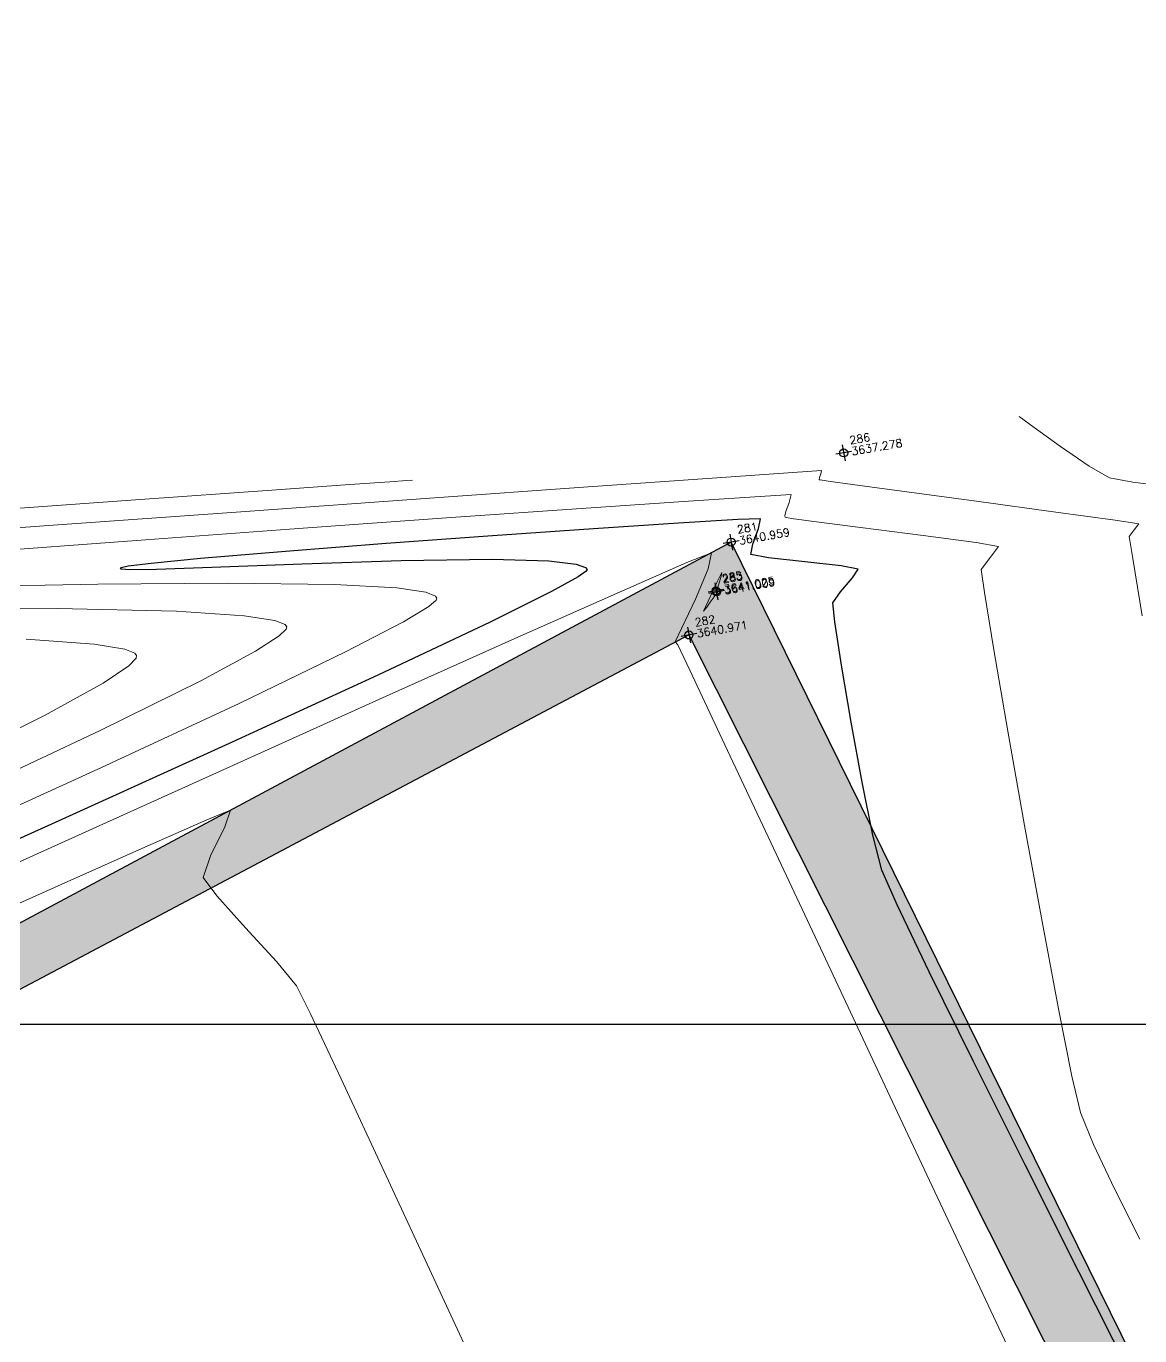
# Model space of a CAD drawing. Header units: millimetres. Extents: x 736950 to 740938, y 8500595 to 8502163.
# Drawn here: x 737806.74 to 737820.66, y 8501296.11 to 8501312.47 of the extents above; entities that cross this region are included whole.
import ezdxf

# ---------------------------------------------------------------- set-up
doc = ezdxf.new("R2010")
doc.units = ezdxf.units.MM
for name, color, linetype, lineweight in [('CONT-MJR', 80, 'Continuous', 30), ('CONT-MNR', 96, 'Continuous', 15), ('MURO PIEDRA', 252, 'Continuous', 30), ('pista', 251, 'Continuous', 5)]:
    doc.layers.add(name, color=color, linetype=linetype, lineweight=lineweight)
doc.layers.add('Cuadricula Coordenadas', color=5, linetype='Continuous')
doc.styles.add('5mm', font='arial.ttf', dxfattribs={"height": 3})

msp = doc.modelspace()

# ---------------------------------------------------------------- hatches: boundary and pattern name
at = {"layer": 'pista'}
h = msp.add_hatch(dxfattribs=at)
h.set_pattern_fill('HONEY', color=256, scale=3, angle=9.94991650582834, style=0)
h.set_pattern_definition([(9.94991650582834, (1479841.21072825, -18.49207214638591), (0.4979252195647159, 0.4170677100899267), [0.375, -0.75]), (129.9499165058283, (1479841.21072825, -18.49207214638591), (-0.6101538418184378, 0.222682034283025), [0.3749999999999999, -0.7499999999999998]), (69.94991650582834, (1479841.21072825, -18.49207214638591), (-0.112228622253722, 0.6397497443729518), [-0.75, 0.375])])
h.paths.add_polyline_path([(737744.7999806425, 8501250.923935566), (737743.4751223363, 8501250.754223157), (737756.465848178, 8501242.026572531), (737763.5739612179, 8501242.006896213), (737770.002546867, 8501243.455222024), (737769.8468594846, 8501244.342704736), (737763.4750639071, 8501242.907173423), (737756.7405500773, 8501242.925815564)])
h.paths.add_polyline_path([(737794.2809870465, 8501256.017245878), (737809.7820272583, 8501263.709828075), (737823.391616501, 8501273.483615467), (737837.0791595323, 8501280.557800073), (737851.5530432165, 8501285.77819753), (737870.8510758049, 8501293.050216693, -0.9976846880626209), (737871.0089264096, 8501292.63424804), (737865.2748787645, 8501289.581801567, 0.7845063948290762), (737866.1540430214, 8501286.121818589), (737883.2588851704, 8501291.348365877), (737897.4188924351, 8501296.516943583), (737903.2981396064, 8501301.44146652, -0.5512150924587264), (737904.1219025984, 8501301.177325813), (737906.855912117, 8501297.98174819, 0.5618964424650519), (737910.2738656431, 8501298.536066804), (737914.22079628, 8501308.558674501), (737925.6412323939, 8501300.72656757, 0.340189525830376), (737928.7023693406, 8501300.894137181), (737936.9171069289, 8501306.117412793, -0.358727273887905), (737938.1716059428, 8501305.962964654), (737943.1732157968, 8501301.051021611, 0.3417074120720416), (737946.0555081918, 8501300.709858142), (737955.8779356404, 8501307.072689936), (737971.8320576148, 8501314.464803053), (737988.5677626224, 8501323.411181662), (738023.1375471824, 8501336.282937778), (738044.4246208373, 8501357.728329657), (738061.4456776979, 8501362.208386911), (738078.9085143938, 8501363.070318012), (738112.0997810266, 8501372.051506756), (738118.6561313582, 8501373.365123207), (738128.3493353954, 8501376.976906104), (738155.2251721952, 8501366.826195797), (738176.6167526407, 8501363.543890122), (738193.8053773039, 8501353.328603027), (738204.7313956148, 8501340.877429372), (738207.705198212, 8501335.751671141), (738214.35685511, 8501331.742925933), (738229.9282901662, 8501313.374534177), (738233.5603594936, 8501308.186787868), (738234.53883727, 8501308.358438132), (738230.6417003467, 8501313.924784988), (738214.9478837823, 8501332.43754055), (738208.3676942562, 8501336.403214611), (738205.4657963786, 8501341.405035153), (738194.387784551, 8501354.029418997), (738176.9261677533, 8501364.406946706), (738155.4549153853, 8501367.70147717), (738128.3514754312, 8501377.93815071), (738118.4090486554, 8501374.233504975), (738111.8936108743, 8501372.928085677), (738078.7671659255, 8501363.964436961), (738061.3074614278, 8501363.102660457), (738043.958527311, 8501358.536303693), (738022.6381405202, 8501337.057350922), (737988.196920163, 8501324.233464561), (737971.4304040315, 8501315.270615296), (737955.4419368334, 8501307.862588815), (737945.5806043665, 8501301.47455489, -0.3391433520832071), (737943.8038299843, 8501301.693147572), (737938.8116631231, 8501306.59581691, 0.3560082385246841), (737936.4342009705, 8501306.876887502), (737928.158540546, 8501301.61487459, -0.3502196171718997), (737926.1502499409, 8501301.468794718), (737914.5128481541, 8501309.44969617, 0.4302069892023044), (737913.4330382891, 8501309.014522241), (737909.4507249827, 8501298.90206584, -0.5704007069138802), (737907.5397775185, 8501298.566836312), (737904.9064502402, 8501301.644734057, 0.4931454261128044), (737902.7202336333, 8501302.131411942), (737896.9620044216, 8501297.308254998), (737882.9728831241, 8501292.20205278), (737866.0373022418, 8501287.027224885, -0.7384715771871906), (737865.6977918843, 8501288.787355538), (737871.5108758068, 8501291.881875956, 0.9119586051647783), (737870.5337161538, 8501293.892406015), (737851.2416702455, 8501286.62264278), (737836.7183275839, 8501281.384406622), (737822.9200107896, 8501274.252970394), (737809.3164408724, 8501264.483505804), (737793.8201376351, 8501256.79327439), (737778.9884914039, 8501246.402265295), (737769.846859484, 8501244.34270474), (737770.0025468671, 8501243.455222024), (737779.3594973255, 8501245.563292695)])
h.paths.add_polyline_path([(738260.5182952256, 8501271.251537092), (738234.538837269, 8501308.358438132), (738233.56035949, 8501308.186787868), (738259.6897886079, 8501270.86568047), (738269.3749442189, 8501234.589470252), (738274.5057655985, 8501215.583008338), (738279.7983711922, 8501189.602392923), (738280.7089290785, 8501189.641305126), (738275.382018582, 8501215.790318219), (738270.2441657205, 8501234.822827347)])
h = msp.add_hatch(dxfattribs=at)
h.set_pattern_fill('AR-CONC', color=256, scale=0.1, angle=9.94991650582834, style=0)
h.set_pattern_definition([(59.94991650582833, (1479841.21072825, -18.49207214638591), (0.7173147616177996, 0.06212513786334364), [0.07500000000000001, -0.8250000000000001]), (4.949916505828331, (1479841.21072825, -18.49207214638591), (-0.2666336227691331, 0.7169040729334506), [0.06, -0.66]), (110.4013165058283, (1479841.270504478, -18.48689504899085), (0.4506817424667108, 0.7790288530571421), [0.06374018999999999, -0.7011421119999998]), (56.13411650582835, (1479841.176170796, -18.29508031532168), (1.07978843215245, 0.02137619624183779), [0.1124999999999999, -1.237499999999998]), (106.5855165058283, (1479841.266153166, -18.29329902119935), (0.752289432321798, 1.120964142855684), [0.09561028799999993, -1.051712999999999]), (1.134116505828333, (1479841.176170796, -18.29508031532168), (0.7522885572049924, 1.12096473051034), [0.09000000000000001, -0.9900000000000001]), (30.94991650582834, (1479841.283306076, -18.32704954408109), (0.6574964912282043, -0.293425227292985), [0.07500000000000001, -0.8250000000000001]), (335.9499165058284, (1479841.283306076, -18.32704954408109), (0.1143589702920628, 0.7562849757157031), [0.06, -0.66]), (81.40131650582836, (1479841.338097435, -18.35150168277323), (0.7718558160208798, 0.4628591428967336), [0.06374019000000002, -0.701142112]), (47.44991650582834, (1479841.21072825, -18.49207214638591), (-0.04554285905854174, 0.3299879209740469), [0, -0.652, 0, -0.67, 0, -0.6625000000000001]), (17.44991650582834, (1479841.21072825, -18.49207214638591), (0.1909634295804004, 0.4339344980096552), [0, -0.3819999999999997, 0, -0.6369999999999993, 0, -0.2524999999999997]), (337.4499165058283, (1479840.991082356, -18.53060370869935), (0.5296904964497462, 0.07002209344786473), [0, -0.25, 0, -0.7799999999999999, 0, -1.035]), (327.4499165058284, (1479840.892586439, -18.5478824339807), (0.557117696670718, 0.1993664657265957), [0, -0.325, 0, -0.518, 0, -0.735])])
h.paths.add_polyline_path([(737782.5678553759, 8501269.745840656), (737780.8543125066, 8501271.613858812), (737780.5330372917, 8501271.09555076), (737782.606291577, 8501268.803305427), (737783.1693790738, 8501269.054376086), (737797.8548099722, 8501277.26939229), (737797.5964829637, 8501277.931718605)])
h.paths.add_polyline_path([(737815.5553798168, 8501306.025338823), (737790.9109348458, 8501292.828602556), (737791.1826530054, 8501292.234478343), (737815.0279814235, 8501304.864754947), (737821.8454613093, 8501291.310866907), (737797.5964829631, 8501277.931718607), (737797.8548099734, 8501277.269392287), (737823.0063921954, 8501290.897239685)])

# ---------------------------------------------------------------- linework, layer by layer
at = {"linetype": 'Continuous', "extrusion": (0.9849591664230046, 0.172787269436437, 0)}
for points, elevation in [([(8245955.117062787, 0), (8245954.917062789, 0)], 2195637.227162654), ([(8245954.261062786, 0), (8245954.061062787, 0)], 2195635.649162654), ([(8245953.694062787, 0), (8245953.494062788, 0)], 2195635.358162654), ([(8245953.679062787, 0), (8245953.479062785, 0)], 2195635.362162654), ([(8245953.209062788, 0), (8245953.009062788, 0)], 2195634.929162654)]:
    msp.add_lwpolyline(points, dxfattribs=dict(at, elevation=elevation))
at = {"linetype": 'Continuous', "extrusion": (-0.172787269436437, 0.9849591664230046, 0)}
for points, elevation in [([(-2195637.327162655, 0), (-2195637.127162655, 0)], 8245955.017062787), ([(-2195635.749162656, 0), (-2195635.549162655, 0)], 8245954.161062787), ([(-2195635.458162655, 0), (-2195635.258162654, 0)], 8245953.594062788), ([(-2195635.462162654, 0), (-2195635.262162655, 0)], 8245953.579062788), ([(-2195635.029162654, 0), (-2195634.829162654, 0)], 8245953.109062788)]:
    msp.add_lwpolyline(points, dxfattribs=dict(at, elevation=elevation))
at = {"linetype": 'Continuous'}
for centre in [(737816.9617394782, 8501307.141122181), (737815.5553798163, 8501306.025338823), (737815.3667270807, 8501305.41658588), (737815.3732587262, 8501305.402502643), (737815.0279814239, 8501304.864754947)]:
    msp.add_circle(centre, 0.05, dxfattribs=at)
at = {"layer": 'CONT-MJR', "extrusion": (0.06581358515807126, -0.9978319357530312, 0), "elevation": -8434316.641974952}
msp.add_lwpolyline([(1295716.7128982, 3640), (1295715.644090533, 3640)], dxfattribs=at)
at = {"layer": 'CONT-MJR', "extrusion": (0.05899626457642414, -0.998258203455413, 0), "elevation": -8442970.3949614}
msp.add_lwpolyline([(1238075.830719682, 3640.000000000013), (1238075.08939672, 3640.000000000013)], dxfattribs=at)
at = {"layer": 'CONT-MJR', "elevation": 3640}
for points in [[(737815.9217745194, 8501306.316030545), (737815.6392837375, 8501306.307576211)], [(737813.8327615858, 8501306.193498861), (737812.5708947162, 8501306.105224192)], [(737815.8271082292, 8501305.999546533), (737815.8976822686, 8501306.194971124)], [(737811.2447336509, 8501306.00769109), (737809.9853606408, 8501305.90957373)], [(737815.802842501, 8501305.87268948), (737815.8271082292, 8501305.999546533)], [(737816.0222384778, 8501305.831057722), (737815.802842501, 8501305.87268948)], [(737810.1950895583, 8501305.755520692), (737811.4294170556, 8501305.796880934)], [(737811.4294170556, 8501305.796880934), (737812.5677283906, 8501305.813006464)], [(737813.6187273471, 8501305.751599543), (737813.735439938, 8501305.708719306)], [(737813.735439938, 8501305.708719306), (737813.7551896332, 8501305.682182916)], [(737816.4772048591, 8501305.779991012), (737816.0222384778, 8501305.831057722)], [(737816.9300008602, 8501305.729141844), (737816.4772048591, 8501305.779991012)], [(737817.1428856943, 8501305.688162718), (737816.9300008602, 8501305.729141844)], [(737807.9302007745, 8501305.705571426), (737807.9187924376, 8501305.698457828)], [(737807.9187924376, 8501305.698457828), (737807.9329349142, 8501305.691387672)], [(737807.9329349142, 8501305.691387672), (737808.0394225776, 8501305.684004683)], [(737808.0394225776, 8501305.684004683), (737808.3706274581, 8501305.687202401)], [(737813.7445355541, 8501305.66326439), (737813.6444359949, 8501305.592142826)], [(737813.7551896332, 8501305.682182916), (737813.7445355541, 8501305.66326439)], [(737817.0733780218, 8501305.57807584), (737817.1428856943, 8501305.688162718)], [(737816.8266736832, 8501305.267103348), (737816.9214389499, 8501305.403599411)], [(737812.5422476054, 8501305.026055498), (737811.1395585143, 8501304.362749202)], [(737817.1925538201, 8501303.02401729), (737817.0550428926, 8501303.776788821)], [(737817.4399459865, 8501301.923714804), (737817.3275054885, 8501302.36247925)], [(737818.0314222369, 8501300.656508598), (737817.6294814352, 8501301.492635213)], [(737819.2288008307, 8501298.243539674), (737818.5848386245, 8501299.533941306)]]:
    msp.add_lwpolyline(points, dxfattribs=at)
at = {"layer": 'CONT-MJR', "extrusion": (0.98076662008619, -0.1951841103284572, 0), "elevation": -935694.6820795452}
msp.add_lwpolyline([(8481807.28273493, 3640.000000000013), (8481807.406168396, 3640.000000000013)], dxfattribs=at)
at = {"layer": 'CONT-MJR', "extrusion": (0.07334734388434384, -0.9973064559828699, 0), "elevation": -8424290.87066708}
msp.add_lwpolyline([(1359373.462624572, 3640.000000000013), (1359372.132881785, 3640.000000000013)], dxfattribs=at)
at = {"layer": 'CONT-MJR', "extrusion": (0.08450793291851286, -0.9964228064801811, 0), "elevation": -8408544.296414545}
msp.add_lwpolyline([(1453598.485788165, 3640.000000000011), (1453597.420474626, 3640.000000000011)], dxfattribs=at)
at = {"layer": 'CONT-MJR', "extrusion": (0.1975041953940056, -0.9803020416186874, 0), "elevation": -8188127.177986652}
msp.add_lwpolyline([(2402318.254831241, 3640.00000000001), (2402318.163475634, 3640.00000000001)], dxfattribs=at)
at = {"layer": 'CONT-MJR', "extrusion": (0.1236307227557324, -0.9923282946640669, 0), "elevation": -8344870.472394776}
msp.add_lwpolyline([(1783170.632672349, 3640.000000000003), (1783170.345012709, 3640.000000000003)], dxfattribs=at)
at = {"layer": 'CONT-MJR', "extrusion": (0.09711947755700741, -0.9952727299986944, 0), "elevation": -8389462.234351642}
msp.add_lwpolyline([(1559963.481612169, 3640.000000000013), (1559962.860025487, 3640.000000000013)], dxfattribs=at)
at = {"layer": 'CONT-MJR', "extrusion": (0.03391777436511875, -0.9994246267638781, 0), "elevation": -8471389.445598263}
msp.add_lwpolyline([(1025729.223545045, 3640.00000000001), (1025729.918341487, 3640.00000000001)], dxfattribs=at)
at = {"layer": 'CONT-MJR', "extrusion": (0.03957053224574522, -0.9992167797719316, 0), "elevation": -8465451.818771943}
msp.add_lwpolyline([(1073632.389798851, 3640.00000000001), (1073633.520750061, 3640.00000000001)], dxfattribs=at)
at = {"layer": 'CONT-MJR', "extrusion": (-0.02820485925156738, -0.9996021638204868, 0), "elevation": -8518733.585607767}
msp.add_lwpolyline([(497740.90528487, 3640.00000000001), (497741.6124966813, 3640.00000000001)], dxfattribs=at)
at = {"layer": 'CONT-MJR', "extrusion": (0.1196341611278889, 0.9928180434960004, 0), "elevation": 8528517.45680953}
msp.add_lwpolyline([(284532.2552321793, 3640.000000000003), (284531.908674719, 3640.000000000003)], dxfattribs=at)
at = {"layer": 'CONT-MJR', "extrusion": (0.482488767874745, -0.8759021571355505, 0), "elevation": -7090325.110401331}
msp.add_lwpolyline([(4748037.023205205, 3640.000000000013), (4748036.639205189, 3640.000000000013)], dxfattribs=at)
at = {"layer": 'CONT-MJR', "extrusion": (-0.754133542903014, 0.6567210971702888, 0), "elevation": 5026574.123052961}
msp.add_lwpolyline([(-6895659.501475154, 3640), (-6895659.732835274, 3640)], dxfattribs=at)
at = {"layer": 'CONT-MJR', "extrusion": (0.4452395404684925, -0.8954114984762066, 0), "elevation": -7283662.955121449}
msp.add_lwpolyline([(4445763.832527986, 3640), (4445762.977231905, 3640)], dxfattribs=at)
at = {"layer": 'CONT-MJR', "extrusion": (0.9942826724937484, 0.106779994281184, 0), "elevation": 1641367.814039862}
msp.add_lwpolyline([(8373916.205532398, 3640.00000000001), (8373916.444127925, 3640.00000000001)], dxfattribs=at)
at = {"layer": 'CONT-MJR', "extrusion": (0.9884808982804071, 0.1513456763001826, 0), "elevation": 2015953.623960671}
msp.add_lwpolyline([(8291711.695090904, 3640.000000000013), (8291712.24200912, 3640.000000000013)], dxfattribs=at)
at = {"layer": 'CONT-MJR', "extrusion": (0.9860837809473278, 0.166249141208677, 0), "elevation": 2140883.883329344}
msp.add_lwpolyline([(8260336.319427731, 3640.000000000013), (8260337.041947388, 3640.000000000013)], dxfattribs=at)
at = {"layer": 'CONT-MJR', "extrusion": (0.4183954853099806, -0.9082649491597844, 0), "elevation": -7412739.925021566}
msp.add_lwpolyline([(4227035.361780945, 3640.000000000006), (4227033.364888016, 3640.000000000006)], dxfattribs=at)
at = {"layer": 'CONT-MJR', "extrusion": (-0.4133759429441978, 0.9105604481828735, 0), "elevation": 7435958.124132351}
msp.add_lwpolyline([(-4186054.352255283, 3640.000000000013), (-4186052.007675459, 3640.000000000013)], dxfattribs=at)
at = {"layer": 'CONT-MJR', "extrusion": (0.9798203332629851, 0.1998802504611519, 0), "elevation": 2422170.865181969}
msp.add_lwpolyline([(8182273.801757446, 3640.000000000003), (8182274.47692004, 3640.000000000003)], dxfattribs=at)
at = {"layer": 'CONT-MJR', "extrusion": (0.4102420163315652, -0.9119766927044857, 0), "elevation": -7450310.280897547}
msp.add_lwpolyline([(4160454.46473891, 3640.000000000013), (4160451.870143557, 3640.000000000013)], dxfattribs=at)
at = {"layer": 'CONT-MJR', "extrusion": (0.9154242572978626, 0.4024902845419464, 0), "elevation": 4097107.412236937}
msp.add_lwpolyline([(7485333.177330761, 3640.000000000013), (7485333.64823765, 3640.000000000013)], dxfattribs=at)
at = {"layer": 'CONT-MJR', "extrusion": (0.8969274196209991, 0.4421777967424603, 0), "elevation": 4420855.616813602}
msp.add_lwpolyline([(7298801.6581636, 3640.000000000013), (7298802.90973343, 3640.000000000013)], dxfattribs=at)
at = {"layer": 'CONT-MJR', "extrusion": (0.8934209763770082, 0.4492203901978997, 0), "elevation": 4478139.689936581}
msp.add_lwpolyline([(7263793.235919641, 3640), (7263794.735357936, 3640)], dxfattribs=at)
at = {"layer": 'CONT-MJR', "extrusion": (0.8924120245370646, 0.4512214295239732, 0), "elevation": 4494406.69461588}
msp.add_lwpolyline([(7253738.006735264, 3640.000000000009), (7253739.430126311, 3640.000000000009)], dxfattribs=at)
at = {"layer": 'CONT-MNR', "extrusion": (0.5865356144523495, 0.8099234364919964, 0), "elevation": 7318165.472434632}
msp.add_lwpolyline([(4388742.416841828, 3637.000000000003), (4388742.648818621, 3637.000000000003)], dxfattribs=at)
at = {"layer": 'CONT-MNR'}
for points, elevation in [([(737819.6739540943, 8501307.218815904), (737819.3419116923, 8501307.458386738)], 3637), ([(737816.3253043508, 8501306.897554504), (737815.3167959983, 8501306.826731104)], 3638), ([(737816.6604365517, 8501306.831333129), (737816.6752158186, 8501306.880613439)], 3638), ([(737810.7875959778, 8501306.744226506), (737809.8136539552, 8501306.67469333)], 3637), ([(737811.2889496998, 8501306.780343836), (737810.7875959778, 8501306.744226506)], 3637), ([(737811.5032271044, 8501306.796075355), (737811.2889496998, 8501306.780343836)], 3637), ([(737816.6676282939, 8501306.802506229), (737816.6543465222, 8501306.804675298)], 3638), ([(737816.6546058712, 8501306.808931874), (737816.6604365517, 8501306.831333129)], 3638), ([(737808.1704629142, 8501306.557694318), (737806.1386822942, 8501306.412809217)], 3637), ([(737815.9785856662, 8501306.60116481), (737815.0867444664, 8501306.542234706)], 3639), ([(737816.2797802519, 8501306.518928897), (737816.3038336504, 8501306.619150175)], 3639), ([(737813.7417192019, 8501306.449889995), (737812.0569190249, 8501306.331660805)], 3639), ([(737816.2407279598, 8501306.406416157), (737816.2797802519, 8501306.518928897)], 3639), ([(737812.0569190249, 8501306.331660805), (737810.1457530876, 8501306.195077267)], 3639), ([(737816.2285945116, 8501306.338682389), (737816.2271519371, 8501306.352018733)], 3639), ([(737816.2428213832, 8501306.334363574), (737816.2285945116, 8501306.338682389)], 3639), ([(737816.3387453983, 8501306.31831552), (737816.2428213832, 8501306.334363574)], 3639), ([(737816.621071429, 8501306.279001037), (737816.3387453983, 8501306.31831552)], 3639), ([(737817.9568582624, 8501306.106478054), (737817.171267599, 8501306.207323536)], 3639), ([(737810.1457530876, 8501306.195077267), (737808.1216305409, 8501306.047669511)], 3639), ([(737818.6159997443, 8501306.018673815), (737817.9568582624, 8501306.106478054)], 3639), ([(737820.5744783491, 8501305.820004713), (737820.5314981479, 8501306.09583333)], 3638), ([(737815.0022631318, 8501305.770463154), (737814.1578849356, 8501305.400969865)], 3641), ([(737818.6790859156, 8501305.681468338), (737818.7976856641, 8501305.836596066)], 3639), ([(737815.4244861291, 8501305.582694706), (737815.4381864216, 8501305.647174023)], 3641), ([(737818.7207079976, 8501305.397330713), (737818.6790859156, 8501305.681468338)], 3639), ([(737807.6388978537, 8501305.501065245), (737809.2589094153, 8501305.514484918)], 3639), ([(737809.2589094153, 8501305.514484918), (737810.599532206, 8501305.49658673)], 3639), ([(737815.3759160378, 8501305.522478323), (737815.2660354386, 8501305.288669728)], 3641), ([(737815.3425930482, 8501305.343253288), (737815.3890432904, 8501305.405050648)], 3641), ([(737815.3813057826, 8501305.406109186), (737815.3770904902, 8501305.406696573)], 3641), ([(737815.3877971095, 8501305.40523167), (737815.3813057826, 8501305.406109186)], 3641), ([(737815.3890432904, 8501305.405050648), (737815.3877971095, 8501305.40523167)], 3641), ([(737811.8580624078, 8501305.351549411), (737811.8780361379, 8501305.324356105)], 3639), ([(737815.2660354386, 8501305.288669728), (737815.2099004502, 8501305.161108699)], 3641), ([(737815.250063275, 8501305.213960337), (737815.2914826138, 8501305.275141487)], 3641), ([(737815.2914826138, 8501305.275141487), (737815.3425930482, 8501305.343253288)], 3641), ([(737807.1352213278, 8501305.196289968), (737808.6239524669, 8501305.160753883)], 3638), ([(737809.4664320513, 8501305.104925102), (737809.8534375248, 8501305.044554122)], 3638), ([(737809.8534375248, 8501305.044554122), (737809.9800012714, 8501304.994598957)], 3638), ([(737809.9936781111, 8501304.938396044), (737809.9079753956, 8501304.853950202)], 3638), ([(737809.9800012714, 8501304.994598957), (737810.0008826426, 8501304.966529297)], 3638), ([(737810.0008826426, 8501304.966529297), (737809.9936781111, 8501304.938396044)], 3638), ([(737809.9079753956, 8501304.853950202), (737809.6109296295, 8501304.660806708)], 3638), ([(737808.103099239, 8501304.636684312), (737808.1237291475, 8501304.608702486)], 3637), ([(737808.1237291475, 8501304.608702486), (737808.116669746, 8501304.574741838)], 3637), ([(737810.7360690183, 8501304.652922692), (737809.4063866115, 8501304.009401351)], 3639), ([(737819.0156857694, 8501303.66289757), (737818.8405100653, 8501304.678969432)], 3639), ([(737807.7062927844, 8501304.261520227), (737806.9732470729, 8501303.85691506)], 3637), ([(737809.4063866115, 8501304.009401351), (737807.6849530421, 8501303.208283013)], 3639), ([(737811.1606718771, 8501304.060905106), (737809.1601677167, 8501303.159672057)], 3641), ([(737816.0505562682, 8501302.27042984), (737815.4439501775, 8501303.561569557)], 3641), ([(737809.2980950697, 8501302.674655266), (737809.0014393306, 8501302.554139938)], 3642), ([(737809.2270548015, 8501302.465796288), (737809.2980950697, 8501302.674655266)], 3642), ([(737809.04700054, 8501302.102366993), (737809.2270548015, 8501302.465796288)], 3642), ([(737816.8004951891, 8501300.674251083), (737816.0505562682, 8501302.27042984)], 3641), ([(737809.1247519314, 8501301.60304473), (737808.9574234077, 8501301.83510697)], 3642), ([(737806.9468518477, 8501301.643757813), (737805.3585329705, 8501300.93085568)], 3642), ([(737809.8713472784, 8501300.782633586), (737809.4840954121, 8501301.204897279)], 3642), ([(737819.6453912009, 8501300.193549253), (737819.4409326867, 8501301.283674406)], 3639), ([(737810.6791683703, 8501299.316963118), (737810.2959372314, 8501300.129012566)], 3642), ([(737812.5653945861, 8501295.259550074), (737811.8660606876, 8501296.76665471)], 3642)]:
    msp.add_lwpolyline(points, dxfattribs=dict(at, elevation=elevation))
at = {"layer": 'CONT-MNR', "extrusion": (0.5653698166879545, 0.8248375418094334, 0), "elevation": 7429338.322347093}
msp.add_lwpolyline([(4197800.707965705, 3637), (4197801.137746998, 3637)], dxfattribs=at)
at = {"layer": 'CONT-MNR', "extrusion": (0.06838114431881387, -0.9976592700424577, 0), "elevation": -8430954.909199733}
msp.add_lwpolyline([(1317418.751823202, 3638.000000000009), (1317418.390388751, 3638.000000000009)], dxfattribs=at)
at = {"layer": 'CONT-MNR', "extrusion": (0.9686871165217492, -0.2482846557578204, 0), "elevation": -1396030.544708224}
msp.add_lwpolyline([(8418295.008066284, 3638.000000000011), (8418295.051069193, 3638.000000000011)], dxfattribs=at)
at = {"layer": 'CONT-MNR', "extrusion": (-0.4972812462886944, -0.8675893971744715, 0), "elevation": -7742547.857642234}
msp.add_lwpolyline([(-3587415.400101954, 3637.000000000006), (-3587415.694314261, 3637.000000000006)], dxfattribs=at)
at = {"layer": 'CONT-MNR', "extrusion": (0.07544984781923174, -0.9971495978357785, 0), "elevation": -8421406.887147347}
msp.add_lwpolyline([(1377130.816925995, 3637.000000000003), (1377130.747750005, 3637.000000000003)], dxfattribs=at)
at = {"layer": 'CONT-MNR', "extrusion": (0.07117707287170853, -0.9974636957290303, 0), "elevation": -8427229.392149424}
msp.add_lwpolyline([(1341040.575869644, 3638.000000000003), (1341038.590516512, 3638.000000000003)], dxfattribs=at)
at = {"layer": 'CONT-MNR', "extrusion": (0.07066221330516907, -0.9975003015592602, 0), "elevation": -8427920.460016822}
msp.add_lwpolyline([(1336692.157362214, 3638.00000000001), (1336690.605063836, 3638.00000000001)], dxfattribs=at)
at = {"layer": 'CONT-MNR', "extrusion": (0.9981489792212722, -0.06081624190570011, 0), "elevation": 219433.4092407288}
msp.add_lwpolyline([(8530441.945266308, 3638.00000000001), (8530441.949530778, 3638.00000000001)], dxfattribs=at)
at = {"layer": 'CONT-MNR', "extrusion": (-0.140058959386537, -0.9901431653531525, 0), "elevation": -8520848.661757873}
msp.add_lwpolyline([(-460139.9532565768, 3638.000000000006), (-460140.0534489176, 3638.000000000006)], dxfattribs=at)
at = {"layer": 'CONT-MNR', "extrusion": (-0.1361585846602077, -0.990687054434108, 0), "elevation": -8522594.66782396}
msp.add_lwpolyline([(-426580.0739400662, 3638.000000000013), (-426580.3806348167, 3638.000000000013)], dxfattribs=at)
at = {"layer": 'CONT-MNR', "extrusion": (-0.1349589186429927, -0.9908511948212578, 0), "elevation": -8523104.94153804}
msp.add_lwpolyline([(-416259.613719593, 3638.00000000001), (-416260.2395544865, 3638.00000000001)], dxfattribs=at)
at = {"layer": 'CONT-MNR', "extrusion": (-0.1860890823106047, -0.9825328765210847, 0), "elevation": -8490113.752906442}
msp.add_lwpolyline([(-857067.4039379682, 3637), (-857067.7006385281, 3637)], dxfattribs=at)
at = {"layer": 'CONT-MNR', "extrusion": (-0.1194353390939101, -0.992841981271704, 0), "elevation": -8528576.111798776}
msp.add_lwpolyline([(-282816.7033521436, 3637.000000000006), (-282817.215599479, 3637.000000000006)], dxfattribs=at)
at = {"layer": 'CONT-MNR', "extrusion": (0.07102251222209022, -0.9974747128412144, 0), "elevation": -8427437.327607013}
msp.add_lwpolyline([(1339730.789213053, 3637.000000000003), (1339729.141861978, 3637.000000000003)], dxfattribs=at)
at = {"layer": 'CONT-MNR', "extrusion": (0.07172316472245609, -0.9974245774203659, 0), "elevation": -8426493.922409903}
msp.add_lwpolyline([(1345652.222808964, 3638.000000000013), (1345649.912652264, 3638.000000000013)], dxfattribs=at)
at = {"layer": 'CONT-MNR', "extrusion": (0.06849524428260699, -0.9976514428950956, 0), "elevation": -8430803.913752021}
msp.add_lwpolyline([(1318381.354212079, 3639.00000000001), (1318380.00602051, 3639.00000000001)], dxfattribs=at)
at = {"layer": 'CONT-MNR', "extrusion": (0.05521303761836485, -0.9984745968110322, 0), "elevation": -8447601.619583929}
msp.add_lwpolyline([(1206073.798659305, 3639.00000000001), (1206073.472914428, 3639.00000000001)], dxfattribs=at)
at = {"layer": 'CONT-MNR', "extrusion": (-0.1347066923662497, -0.9908855166121587, 0), "elevation": -8523210.62459862}
msp.add_lwpolyline([(-414089.0674983707, 3638.000000000013), (-414090.0375682159, 3638.000000000013)], dxfattribs=at)
at = {"layer": 'CONT-MNR', "extrusion": (0.1351531173090655, 0.9908247246015018, 0), "elevation": 8523023.193730883}
msp.add_lwpolyline([(417928.1460297614, 3638), (417929.1162599459, 3638)], dxfattribs=at)
at = {"layer": 'CONT-MNR', "extrusion": (0.07235862182371097, -0.9973786792626826, 0), "elevation": -8425634.881831896}
msp.add_lwpolyline([(1351018.264084437, 3638), (1351015.737374828, 3638)], dxfattribs=at)
at = {"layer": 'CONT-MNR', "extrusion": (0.9702403453461652, -0.2421439081673424, 0), "elevation": -1342680.473571771}
msp.add_lwpolyline([(8426968.115628062, 3639.000000000013), (8426968.171693994, 3639.000000000013)], dxfattribs=at)
at = {"layer": 'CONT-MNR', "extrusion": (-0.1368017546730115, -0.9905984453442198, 0), "elevation": -8522315.921415063}
msp.add_lwpolyline([(-432109.9236574871, 3638), (-432110.6706780074, 3638)], dxfattribs=at)
at = {"layer": 'CONT-MNR', "extrusion": (0.07313970046561472, -0.9973217054771244, 0), "elevation": -8424574.244972691}
msp.add_lwpolyline([(1357613.890441447, 3638.000000000003), (1357611.255428767, 3638.000000000003)], dxfattribs=at)
at = {"layer": 'CONT-MNR', "extrusion": (-0.1291846224752783, -0.9916205591434255, 0), "elevation": -8525384.647481622}
msp.add_lwpolyline([(-366603.3570218335, 3639.000000000003), (-366603.911867298, 3639.000000000003)], dxfattribs=at)
at = {"layer": 'CONT-MNR', "extrusion": (-0.1460020864438859, -0.9892842820716561, 0), "elevation": -8517932.008947069}
msp.add_lwpolyline([(-511294.0780416565, 3638.00000000001), (-511294.3784973493, 3638.00000000001)], dxfattribs=at)
at = {"layer": 'CONT-MNR', "extrusion": (0.8030798262302795, -0.5958714565256035, 0), "elevation": -4473156.86032245}
msp.add_lwpolyline([(7266873.720645211, 3638.000000000003), (7266873.815213502, 3638.000000000003)], dxfattribs=at)
at = {"layer": 'CONT-MNR', "extrusion": (0.07426393464567961, -0.9972386213995836, 0), "elevation": -8423038.188948069}
msp.add_lwpolyline([(1367111.190799307, 3639.000000000006), (1367109.16152571, 3639.000000000006)], dxfattribs=at)
at = {"layer": 'CONT-MNR', "extrusion": (0.7964407862349142, -0.6047165236881756, 0), "elevation": -4553249.904874785}
msp.add_lwpolyline([(7216959.177902491, 3638.000000000013), (7216959.2816235, 3638.000000000013)], dxfattribs=at)
at = {"layer": 'CONT-MNR', "extrusion": (0.3720152650874248, -0.928226611632059, 0), "elevation": -7616659.806112693}
msp.add_lwpolyline([(3847475.369735141, 3641.00000000001), (3847475.039350115, 3641.00000000001)], dxfattribs=at)
at = {"layer": 'CONT-MNR', "extrusion": (0.9781341925216872, -0.2079747614975125, 0), "elevation": -1046374.684155748}
msp.add_lwpolyline([(8468864.733041253, 3641.000000000013), (8468864.938297767, 3641.000000000013)], dxfattribs=at)
at = {"layer": 'CONT-MNR', "extrusion": (-0.166486611246893, -0.9860437151949836, 0), "elevation": -8505496.291755272}
msp.add_lwpolyline([(-687831.9362596783, 3639), (-687832.2209614109, 3639)], dxfattribs=at)
at = {"layer": 'CONT-MNR', "extrusion": (0.8056111531267784, -0.5924446556073759, 0), "elevation": -4442158.156172969}
msp.add_lwpolyline([(7285863.601599099, 3639), (7285863.76877494, 3639)], dxfattribs=at)
at = {"layer": 'CONT-MNR', "extrusion": (0.9868482054378801, 0.1616496811751755, 0), "elevation": 2102350.285235533}
msp.add_lwpolyline([(8270229.204374581, 3638.00000000001), (8270229.931721356, 3638.00000000001)], dxfattribs=at)
at = {"layer": 'CONT-MNR', "extrusion": (0.9227852805141535, -0.3853145806563971, 0), "elevation": -2594831.970545691}
msp.add_lwpolyline([(8129170.326745931, 3641.000000000013), (8129170.738201155, 3641.000000000013)], dxfattribs=at)
at = {"layer": 'CONT-MNR', "extrusion": (0.8946493989273054, -0.4467689033482647, 0), "elevation": -3138032.862723581}
msp.add_lwpolyline([(7935320.981533515, 3641), (7935320.842154112, 3641)], dxfattribs=at)
at = {"layer": 'CONT-MNR', "extrusion": (0.9652018411340781, -0.2615060341012913, 0), "elevation": -1511001.901482527}
msp.add_lwpolyline([(8398418.915480267, 3641), (8398418.986016475, 3641)], dxfattribs=at)
at = {"layer": 'CONT-MNR', "extrusion": (0.01940043158339583, -0.999811793916424, 0), "elevation": -8485391.71703146}
msp.add_lwpolyline([(902596.0161671904, 3639), (902597.7747546668, 3639)], dxfattribs=at)
at = {"layer": 'CONT-MNR', "extrusion": (-0.05657985318271766, -0.9983980770283074, 0), "elevation": -8529432.275420554}
msp.add_lwpolyline([(255626.0669257493, 3639.000000000003), (255626.8446612827, 3639.000000000003)], dxfattribs=at)
at = {"layer": 'CONT-MNR', "extrusion": (-0.1471318329483018, -0.9891168908340779, 0), "elevation": -8517340.357413482}
msp.add_lwpolyline([(-521030.9594191045, 3639.000000000013), (-521030.593161836, 3639.000000000013)], dxfattribs=at)
at = {"layer": 'CONT-MNR', "extrusion": (-0.3662770932800861, -0.9305058253113148, 0), "elevation": -8180757.735125666}
msp.add_lwpolyline([(-2427295.310055301, 3639.000000000006), (-2427295.181341125, 3639.000000000006)], dxfattribs=at)
at = {"layer": 'CONT-MNR', "extrusion": (0.4067229498691364, -0.9135515541280349, 0), "elevation": -7466294.81042291}
msp.add_lwpolyline([(4131707.281014336, 3641.00000000001), (4131705.851517708, 3641.00000000001)], dxfattribs=at)
at = {"layer": 'CONT-MNR', "extrusion": (0.9657735353416326, -0.259386735269413, 0), "elevation": -1492563.289809134}
msp.add_lwpolyline([(8401715.299539365, 3641.000000000013), (8401715.352921713, 3641.000000000013)], dxfattribs=at)
at = {"layer": 'CONT-MNR', "extrusion": (0.9659198903158197, -0.258841197440197, 0), "elevation": -1487817.52313144}
msp.add_lwpolyline([(8402557.055055879, 3641.000000000013), (8402557.113405645, 3641.000000000013)], dxfattribs=at)
at = {"layer": 'CONT-MNR', "extrusion": (0.9863771771858767, 0.1644994356428675, 0), "elevation": 2126227.487095417}
msp.add_lwpolyline([(8264122.128768384, 3639.000000000013), (8264122.857050927, 3639.000000000013)], dxfattribs=at)
at = {"layer": 'CONT-MNR', "extrusion": (-0.516530141395957, 0.8562690073974841, 0), "elevation": 6898302.161959239}
msp.add_lwpolyline([(-5022945.74552328, 3639.000000000003), (-5022945.376074063, 3639.000000000003)], dxfattribs=at)
at = {"layer": 'CONT-MNR', "extrusion": (0.6490906694376092, -0.7607110508261572, 0), "elevation": -5988130.088136659}
msp.add_lwpolyline([(6079379.59073808, 3639), (6079379.468968384, 3639)], dxfattribs=at)
at = {"layer": 'CONT-MNR', "extrusion": (0.940045931435751, -0.3410478658357086, 0), "elevation": -2205774.983576555}
msp.add_lwpolyline([(8243246.648446506, 3639), (8243246.622694132, 3639)], dxfattribs=at)
at = {"layer": 'CONT-MNR', "extrusion": (0.9069169996661803, -0.4213093349505724, 0), "elevation": -2912542.223806928}
msp.add_lwpolyline([(8020826.294258359, 3641.00000000001), (8020826.699982642, 3641.00000000001)], dxfattribs=at)
at = {"layer": 'CONT-MNR', "extrusion": (-0.00240660222945796, -0.9999971041286617, 0), "elevation": -8503056.18590045}
msp.add_lwpolyline([(717343.8812592931, 3638.000000000011), (717345.7385880977, 3638.000000000011)], dxfattribs=at)
at = {"layer": 'CONT-MNR', "extrusion": (-0.06612219814428599, -0.9978115327618577, 0), "elevation": -8531485.860953676}
msp.add_lwpolyline([(174068.9696265185, 3638), (174069.813953886, 3638)], dxfattribs=at)
at = {"layer": 'CONT-MNR', "extrusion": (0.7961942697393898, -0.6050410604530573, 0), "elevation": -4556194.447662957}
msp.add_lwpolyline([(7215098.951597219, 3641.000000000013), (7215099.017977546, 3641.000000000013)], dxfattribs=at)
at = {"layer": 'CONT-MNR', "extrusion": (-0.4620921317633784, 0.8868319241899092, 0), "elevation": 7198291.827608027}
msp.add_lwpolyline([(-4582700.921215236, 3639.000000000013), (-4582700.104595038, 3639.000000000013)], dxfattribs=at)
at = {"layer": 'CONT-MNR', "extrusion": (0.9006878887509441, -0.4344667157071608, 0), "elevation": -3028993.060971707}
msp.add_lwpolyline([(7977578.251036046, 3641.000000000006), (7977578.434882968, 3641.000000000006)], dxfattribs=at)
at = {"layer": 'CONT-MNR', "extrusion": (-0.07443207334465127, -0.9972260859291722, 0), "elevation": -8532639.410922095}
msp.add_lwpolyline([(102990.3879344283, 3637.00000000001), (102991.2384637208, 3637.00000000001)], dxfattribs=at)
at = {"layer": 'CONT-MNR', "extrusion": (-0.1626734697704969, -0.9866799593752916, 0), "elevation": -8508088.747363431}
msp.add_lwpolyline([(-654956.7764431926, 3637), (-654956.3855522502, 3637)], dxfattribs=at)
at = {"layer": 'CONT-MNR', "extrusion": (-0.4092756936970506, 0.9124107663485772, 0), "elevation": 7454713.178571288}
msp.add_lwpolyline([(-4152565.817040002, 3641.000000000003), (-4152563.963385647, 3641.000000000003)], dxfattribs=at)
at = {"layer": 'CONT-MNR', "extrusion": (0.7587220526606664, 0.6514144969267917, 0), "elevation": 6097669.578783613}
msp.add_lwpolyline([(5969504.068266615, 3641.000000000003), (5969504.118668051, 3641.000000000003)], dxfattribs=at)
at = {"layer": 'CONT-MNR', "extrusion": (0.9050495147377171, 0.4253062142421892, 0), "elevation": 4283416.743484796}
msp.add_lwpolyline([(7380304.124589824, 3641.00000000001), (7380304.47303558, 3641.00000000001)], dxfattribs=at)
at = {"layer": 'CONT-MNR', "extrusion": (0.3750596242510903, 0.9270006894585523, 0), "elevation": 8157437.289421359}
msp.add_lwpolyline([(2504547.637627584, 3637.000000000009), (2504547.502417769, 3637.000000000009)], dxfattribs=at)
at = {"layer": 'CONT-MNR', "extrusion": (-0.7295820159695323, 0.6838933264580328, 0), "elevation": 5275693.931694502}
msp.add_lwpolyline([(-6706980.977208175, 3637.000000000013), (-6706980.843558117, 3637.000000000013)], dxfattribs=at)
at = {"layer": 'CONT-MNR', "extrusion": (-0.4766450909427022, 0.8790958180313584, 0), "elevation": 7121788.046025722}
msp.add_lwpolyline([(-4700710.476653412, 3638), (-4700709.69937749, 3638)], dxfattribs=at)
at = {"layer": 'CONT-MNR', "extrusion": (0.5601953562966342, -0.8283605270555129, 0), "elevation": -6628828.427827086}
msp.add_lwpolyline([(5373562.33528606, 3637), (5373561.950218729, 3637)], dxfattribs=at)
at = {"layer": 'CONT-MNR', "extrusion": (0.9050837658447174, 0.4252333204304958, 0), "elevation": 4282822.321982644}
msp.add_lwpolyline([(7380648.130998652, 3641.000000000006), (7380649.085827795, 3641.000000000006)], dxfattribs=at)
at = {"layer": 'CONT-MNR', "extrusion": (0.4427322996655451, -0.8966538411409711, 0), "elevation": -7296075.303382174}
msp.add_lwpolyline([(4425361.207598004, 3638.000000000006), (4425359.805379655, 3638.000000000006)], dxfattribs=at)
at = {"layer": 'CONT-MNR', "extrusion": (0.444664209460463, -0.8956973488991143, 0), "elevation": -7286518.972331319}
msp.add_lwpolyline([(4441077.308855009, 3637.000000000013), (4441075.809607903, 3637.000000000013)], dxfattribs=at)
at = {"layer": 'CONT-MNR', "extrusion": (0.4250230707278115, -0.9051825171472889, 0), "elevation": -7381646.172956591}
msp.add_lwpolyline([(4281100.795002206, 3638.000000000013), (4281098.994804932, 3638.000000000013)], dxfattribs=at)
at = {"layer": 'CONT-MNR', "extrusion": (0.9847850515492095, 0.1737768748862203, 0), "elevation": 2203923.120393216}
msp.add_lwpolyline([(8243739.687666371, 3639.00000000001), (8243740.883124574, 3639.00000000001)], dxfattribs=at)
at = {"layer": 'CONT-MNR', "extrusion": (0.4143059289969512, -0.9101376803527987, 0), "elevation": -7431678.283626947}
msp.add_lwpolyline([(4193646.898322085, 3639), (4193644.670473787, 3639)], dxfattribs=at)
at = {"layer": 'CONT-MNR', "extrusion": (0.4117364230461287, -0.9113029781237298, 0), "elevation": -7443479.982843703}
msp.add_lwpolyline([(4172663.839141936, 3641.000000000006), (4172661.388202089, 3641.000000000006)], dxfattribs=at)
at = {"layer": 'CONT-MNR', "extrusion": (0.4019568372576628, -0.9156586159600187, 0), "elevation": -7487723.55786237}
msp.add_lwpolyline([(4092737.856333368, 3642.000000000013), (4092736.969521909, 3642.000000000013)], dxfattribs=at)
at = {"layer": 'CONT-MNR', "extrusion": (0.9840184307426126, 0.1780666390957221, 0), "elevation": 2239826.075962024}
msp.add_lwpolyline([(8234056.120325085, 3639.00000000001), (8234057.341799962, 3639.00000000001)], dxfattribs=at)
at = {"layer": 'CONT-MNR', "extrusion": (0.4124829389985799, -0.9109653259236017, 0), "elevation": -7440058.714828067}
msp.add_lwpolyline([(4178758.623742025, 3641.000000000003), (4178755.999681609, 3641.000000000003)], dxfattribs=at)
at = {"layer": 'CONT-MNR', "extrusion": (0.4071623178286543, -0.9133558161748344, 0), "elevation": -7464306.114792597}
msp.add_lwpolyline([(4135291.308399944, 3642), (4135289.947954312, 3642)], dxfattribs=at)
at = {"layer": 'CONT-MNR', "extrusion": (0.9481600052906654, -0.3177933359389487, 0), "elevation": -2002096.125028472}
msp.add_lwpolyline([(8295065.162817789, 3642.000000000003), (8295065.444690068, 3642.000000000003)], dxfattribs=at)
at = {"layer": 'CONT-MNR', "extrusion": (0.7423563158555778, 0.6700052987173561, 0), "elevation": 6243634.383689797}
msp.add_lwpolyline([(5816658.378658285, 3642), (5816658.914987599, 3642)], dxfattribs=at)
at = {"layer": 'CONT-MNR', "extrusion": (0.7714794667867966, 0.636254219888843, 0), "elevation": 5978193.663631979}
msp.add_lwpolyline([(6089143.956079221, 3642), (6089144.350659989, 3642)], dxfattribs=at)
at = {"layer": 'CONT-MNR', "extrusion": (0.90507373723954, 0.4252546650646554, 0), "elevation": 4282996.379864875}
msp.add_lwpolyline([(7380541.970331317, 3641.00000000001), (7380543.936267793, 3641.00000000001)], dxfattribs=at)
at = {"layer": 'CONT-MNR', "extrusion": (0.8955207992400008, 0.4450196603842915, 0), "elevation": 4443970.162143317}
msp.add_lwpolyline([(7284750.998786435, 3642), (7284751.388738357, 3642)], dxfattribs=at)
at = {"layer": 'CONT-MNR', "extrusion": (0.9805246203304793, 0.1963962039494897, 0), "elevation": 2393073.414317712}
msp.add_lwpolyline([(8190828.308538013, 3639), (8190829.167041122, 3639)], dxfattribs=at)
at = {"layer": 'CONT-MNR', "extrusion": (0.9722491479100148, 0.2339478454447702, 0), "elevation": 2706205.352297273}
msp.add_lwpolyline([(8092769.225100279, 3639.000000000006), (8092769.695071006, 3639.000000000006)], dxfattribs=at)
at = {"layer": 'CONT-MNR', "extrusion": (0.9062579416628845, 0.4227251390359366, 0), "elevation": 4262359.723189374}
msp.add_lwpolyline([(7392477.619288181, 3642.000000000013), (7392478.898517437, 3642.000000000013)], dxfattribs=at)
at = {"layer": 'CONT-MNR', "extrusion": (0.9050617390173915, 0.4252802000643988, 0), "elevation": 4283204.608030071}
msp.add_lwpolyline([(7380419.096060832, 3641.000000000006), (7380421.129685475, 3641.000000000006)], dxfattribs=at)
at = {"layer": 'CONT-MNR', "extrusion": (0.9259069297546773, 0.3777517140030833, 0), "elevation": 3894532.809270483}
msp.add_lwpolyline([(7592698.388658122, 3639.000000000003), (7592698.817749077, 3639.000000000003)], dxfattribs=at)
at = {"layer": 'CONT-MNR', "extrusion": (0.9044368459218132, 0.4266075383054107, 0), "elevation": 4294029.695907108}
msp.add_lwpolyline([(7374127.375807281, 3639), (7374127.988737641, 3639)], dxfattribs=at)
at = {"layer": 'CONT-MNR', "extrusion": (0.9069317425549259, 0.421277597726589, 0), "elevation": 4250550.88078124}
msp.add_lwpolyline([(7399272.280050501, 3642.00000000001), (7399273.813789666, 3642.00000000001)], dxfattribs=at)
at = {"layer": 'CONT-MNR', "extrusion": (0.8943079342017908, 0.4474520296341558, 0), "elevation": 4463761.610001612}
msp.add_lwpolyline([(7272638.283918571, 3639.000000000006), (7272638.989599192, 3639.000000000006)], dxfattribs=at)
at = {"layer": 'CONT-MNR', "extrusion": (0.9050435301958545, 0.4253189490848313, 0), "elevation": 4283520.590157915}
msp.add_lwpolyline([(7380233.741076722, 3641.000000000007), (7380235.707715746, 3641.000000000007)], dxfattribs=at)
at = {"layer": 'Cuadricula Coordenadas', "color": 8}
msp.add_line((736950.2264744169, 8501300), (738552.8979275209, 8501300), dxfattribs=at)
at = {"layer": 'MURO PIEDRA'}
msp.add_lwpolyline([(737797.854809973, 8501277.269392287), (737823.0063921952, 8501290.897239685), (737815.5553798163, 8501306.025338823), (737790.9109348458, 8501292.828602556), (737791.1826530054, 8501292.234478343), (737815.0279814239, 8501304.864754947), (737821.8454613088, 8501291.310866907), (737797.5964829633, 8501277.931718607)], close=True, dxfattribs=at)
msp.add_lwpolyline([(737797.854809973, 8501277.269392287), (737823.0063921952, 8501290.897239685), (737815.5553798163, 8501306.025338823), (737790.9109348458, 8501292.828602556), (737791.1826530054, 8501292.234478343), (737815.0279814239, 8501304.864754947), (737821.8454613088, 8501291.310866907), (737797.5964829633, 8501277.931718607)], close=True, dxfattribs=at)

# ---------------------------------------------------------------- texts
at = {"color": 2, "char_height": 0.1, "attachment_point": 1, "rotation": 9.94991650582834, "style": '5mm'}
for s, insert, width in [('\\Ftxt.shx;\\W1.0000000000;\\T1.0000000000;\\o\\l286', (737817.0274058137, 8501307.345543148), 0.4), ('\\Ftxt.shx;\\W1.0000000000;\\T1.0000000000;\\o\\l281', (737815.6210461518, 8501306.22975979), 0.3666666666666667), ('\\Ftxt.shx;\\W1.0000000000;\\T1.0000000000;\\o\\l285', (737815.4323934162, 8501305.621006848), 0.4), ('\\Ftxt.shx;\\W1.0000000000;\\T1.0000000000;\\o\\l283', (737815.4389250617, 8501305.60692361), 0.4), ('\\Ftxt.shx;\\W1.0000000000;\\T1.0000000000;\\o\\l282', (737815.0936477594, 8501305.069175914), 0.4)]:
    msp.add_mtext(s, dxfattribs=dict(at, insert=insert, width=width))
at = {"color": 1, "char_height": 0.1, "attachment_point": 1, "rotation": 9.94991650582834, "style": '5mm'}
for s, insert, width in [('\\Ftxt.shx;\\W1.0000000000;\\T1.0000000000;\\o\\l3637.278', (737817.0515960315, 8501307.207648864), 0.8333333333333334), ('\\Ftxt.shx;\\W1.0000000000;\\T1.0000000000;\\o\\l3640.959', (737815.6452363697, 8501306.091865506), 0.8166666666666667), ('\\Ftxt.shx;\\W1.0000000000;\\T1.0000000000;\\o\\l3641.025', (737815.456583634, 8501305.483112564), 0.7833333333333334), ('\\Ftxt.shx;\\W1.0000000000;\\T1.0000000000;\\o\\l3641.009', (737815.4631152794, 8501305.469029326), 0.7666666666666668), ('\\Ftxt.shx;\\W1.0000000000;\\T1.0000000000;\\o\\l3640.971', (737815.1178379772, 8501304.93128163), 0.7833333333333332)]:
    msp.add_mtext(s, dxfattribs=dict(at, insert=insert, width=width))

doc.saveas('drawing.dxf')
